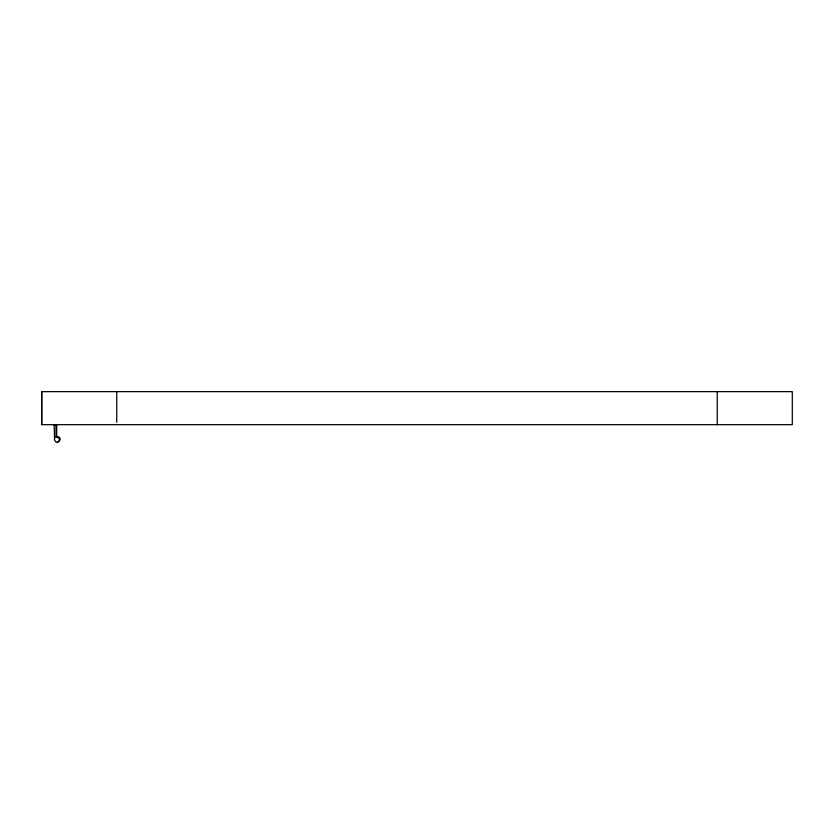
<?xml version="1.0" encoding="UTF-8"?>
<svg xmlns="http://www.w3.org/2000/svg" width="834" height="834" viewBox="0 0 834 834"><rect width="100%" height="100%" fill="white"/><g stroke="black" fill="none" stroke-linecap="round" stroke-linejoin="round"><path stroke-width="1.25" d="M41.7 424.673L41.7 391.646L792.3 391.646L792.3 424.673L41.7 424.673L41.7 391.646M56.034 437.475L55.982 425.236L56.712 424.527L56.681 436.797L55.972 437.506A2.346 2.346 0 0 1 57.9 437.443L59.245 438.809A2.658 2.658 0 0 1 59.266 440.759L57.963 442.166A2.346 2.346 0 0 1 56.097 442.187L54.575 440.185L54.22 425.236L56.66 424.537M55.127 424.61L54.471 425.392L55.002 424.537M56.681 436.797L56.743 436.766A2.346 2.346 0 0 1 58.609 436.735L59.954 438.1A2.658 2.658 0 0 1 59.975 440.05L58.672 441.447A2.346 2.346 0 0 1 57.421 441.645M54.293 425.246L55.982 425.236M717.24 391.646L717.24 424.673M116.76 391.646L116.76 422.265"/></g></svg>
